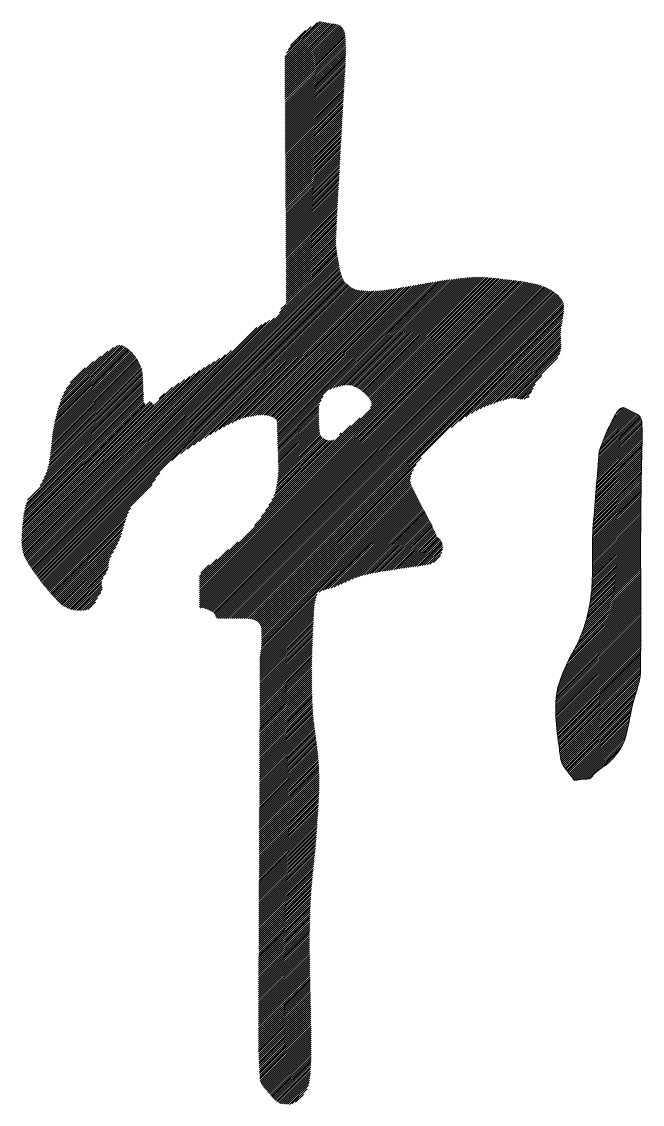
# Model space of a CAD drawing. Header units: inches. Extents: x 35 to 2894, y 23 to 617.
# Drawn here: x 846.173 to 848.923, y 128.19 to 132.986 of the extents above; entities that cross this region are included whole.
import ezdxf

# ---------------------------------------------------------------- set-up
doc = ezdxf.new("R2010")
doc.units = ezdxf.units.IN
doc.header["$MEASUREMENT"] = 0
doc.layers.add('ONDOCS', color=7, linetype='Continuous', lineweight=0)

msp = doc.modelspace()

# ---------------------------------------------------------------- linework, layer by layer
at = {"layer": 'ONDOCS', "color": 7, "linetype": 'Continuous', "lineweight": 0, "ltscale": 100}
for p, q in [((847.3384, 132.8283), (847.4958, 132.9857)), ((847.3385, 132.8194), (847.5035, 132.9844)), ((847.3385, 132.8105), (847.5111, 132.9831)), ((847.3386, 132.8016), (847.5188, 132.9818)), ((847.3386, 132.7927), (847.5265, 132.9805)), ((847.3387, 132.7839), (847.5341, 132.9793)), ((847.3388, 132.775), (847.5418, 132.978)), ((847.3388, 132.7661), (847.5494, 132.9767)), ((847.3389, 132.7572), (847.5571, 132.9754)), ((847.3389, 132.7483), (847.5648, 132.9742)), ((847.339, 132.7394), (847.5724, 132.9729)), ((847.339, 132.7305), (847.5792, 132.9707)), ((847.347, 132.8458), (847.4833, 132.9821)), ((847.3391, 132.7217), (847.5848, 132.9673)), ((847.3392, 132.7128), (847.5895, 132.9631)), ((847.3392, 132.7039), (847.5937, 132.9583)), ((847.3393, 132.695), (847.5972, 132.953)), ((847.3393, 132.6861), (847.6003, 132.9471)), ((847.3394, 132.6772), (847.6029, 132.9408)), ((847.3394, 132.6683), (847.605, 132.9339)), ((847.3395, 132.6595), (847.6062, 132.9262)), ((847.3547, 132.8624), (847.4558, 132.9636)), ((847.3635, 132.8802), (847.4298, 132.9465)), ((847.3395, 132.6506), (847.6068, 132.9179)), ((847.3396, 132.6417), (847.6073, 132.9094)), ((847.3397, 132.6328), (847.6077, 132.9009)), ((847.3397, 132.6239), (847.6081, 132.8923)), ((847.3398, 132.615), (847.6083, 132.8836)), ((847.3398, 132.6061), (847.6085, 132.8748)), ((847.3399, 132.5973), (847.6086, 132.866)), ((847.3399, 132.5884), (847.6087, 132.8571)), ((847.34, 132.5795), (847.6086, 132.8481)), ((847.34, 132.5706), (847.6085, 132.8391)), ((847.3401, 132.5617), (847.6083, 132.83)), ((847.3402, 132.5528), (847.6081, 132.8208)), ((847.3402, 132.544), (847.6078, 132.8115)), ((847.3403, 132.5351), (847.6074, 132.8022)), ((847.3403, 132.5262), (847.607, 132.7929)), ((847.3404, 132.5173), (847.6065, 132.7834)), ((847.3404, 132.5084), (847.606, 132.774)), ((847.3405, 132.4995), (847.6055, 132.7645)), ((847.3405, 132.4906), (847.6049, 132.755)), ((847.3406, 132.4818), (847.6044, 132.7455)), ((847.3407, 132.4729), (847.6038, 132.7361)), ((847.3407, 132.464), (847.6033, 132.7266)), ((847.3408, 132.4551), (847.6028, 132.7171)), ((847.3408, 132.4462), (847.6022, 132.7076)), ((847.3409, 132.4373), (847.6017, 132.6981)), ((847.3409, 132.4284), (847.6012, 132.6887)), ((847.341, 132.4196), (847.6006, 132.6792)), ((847.3411, 132.4107), (847.6001, 132.6697)), ((847.3411, 132.4018), (847.5995, 132.6602)), ((847.3412, 132.3929), (847.599, 132.6507)), ((847.3412, 132.384), (847.5985, 132.6413)), ((847.3413, 132.3751), (847.5979, 132.6318)), ((847.3413, 132.3662), (847.5974, 132.6223)), ((847.3414, 132.3574), (847.5968, 132.6128)), ((847.3414, 132.3485), (847.5963, 132.6033)), ((847.3415, 132.3396), (847.5958, 132.5938)), ((847.3416, 132.3307), (847.5952, 132.5844)), ((847.3416, 132.3218), (847.5947, 132.5749)), ((847.3417, 132.3129), (847.5941, 132.5654)), ((847.3417, 132.304), (847.5936, 132.5559)), ((847.3418, 132.2952), (847.5931, 132.5464)), ((847.3418, 132.2863), (847.5925, 132.537)), ((847.3419, 132.2774), (847.592, 132.5275)), ((847.3419, 132.2685), (847.5915, 132.518)), ((847.342, 132.2596), (847.5909, 132.5085)), ((847.3421, 132.2507), (847.5904, 132.4991)), ((847.3421, 132.2419), (847.5898, 132.4896)), ((847.3422, 132.233), (847.5893, 132.4801)), ((847.3422, 132.2241), (847.5888, 132.4706)), ((847.3423, 132.2152), (847.5882, 132.4612)), ((847.3423, 132.2063), (847.5877, 132.4517)), ((847.3424, 132.1974), (847.5872, 132.4422)), ((847.3424, 132.1885), (847.5867, 132.4327)), ((847.3425, 132.1797), (847.5861, 132.4233)), ((847.3426, 132.1708), (847.5856, 132.4138)), ((847.3426, 132.1619), (847.5851, 132.4043)), ((847.3427, 132.153), (847.5845, 132.3949)), ((847.3427, 132.1441), (847.584, 132.3854)), ((847.3428, 132.1352), (847.5835, 132.3759)), ((847.3428, 132.1263), (847.583, 132.3665)), ((847.3429, 132.1175), (847.5825, 132.357)), ((847.343, 132.1086), (847.5819, 132.3476)), ((847.343, 132.0997), (847.5814, 132.3381)), ((847.3431, 132.0908), (847.5809, 132.3286)), ((847.3431, 132.0819), (847.5804, 132.3192)), ((847.3432, 132.073), (847.5799, 132.3097)), ((847.3432, 132.0641), (847.5794, 132.3003)), ((847.3433, 132.0553), (847.5789, 132.2908)), ((847.3433, 132.0464), (847.5783, 132.2814)), ((847.3434, 132.0375), (847.5778, 132.2719)), ((847.3435, 132.0286), (847.5773, 132.2625)), ((847.3435, 132.0197), (847.5768, 132.253)), ((847.3436, 132.0108), (847.5763, 132.2436)), ((847.3436, 132.0019), (847.5758, 132.2341)), ((847.3437, 131.9931), (847.5753, 132.2247)), ((847.3437, 131.9842), (847.5748, 132.2153)), ((847.3438, 131.9753), (847.5743, 132.2058)), ((847.3438, 131.9664), (847.5738, 132.1964)), ((847.3439, 131.9575), (847.5733, 132.187)), ((847.344, 131.9486), (847.5728, 132.1775)), ((847.344, 131.9397), (847.5724, 132.1681)), ((847.3441, 131.9309), (847.5719, 132.1587)), ((847.3441, 131.922), (847.5714, 132.1492)), ((847.3442, 131.9131), (847.5709, 132.1398)), ((847.3442, 131.9042), (847.5704, 132.1304)), ((847.3443, 131.8953), (847.5699, 132.121)), ((847.3443, 131.8864), (847.5695, 132.1115)), ((847.3444, 131.8776), (847.569, 132.1021)), ((847.3445, 131.8687), (847.5685, 132.0927)), ((847.3445, 131.8598), (847.568, 132.0833)), ((847.3446, 131.8509), (847.5676, 132.0739)), ((847.3446, 131.842), (847.5671, 132.0645)), ((847.3447, 131.8331), (847.5666, 132.0551)), ((847.3447, 131.8242), (847.5662, 132.0457)), ((847.3448, 131.8154), (847.5657, 132.0363)), ((847.3449, 131.8065), (847.5652, 132.0269)), ((847.3449, 131.7976), (847.5649, 132.0176)), ((847.345, 131.7887), (847.5649, 132.0087)), ((847.345, 131.7798), (847.5653, 132.0001)), ((847.3451, 131.7709), (847.5659, 131.9917)), ((847.3451, 131.762), (847.5666, 131.9836)), ((847.3452, 131.7532), (847.5676, 131.9756)), ((847.3452, 131.7443), (847.5687, 131.9677)), ((846.2068, 130.579), (847.5724, 131.9446)), ((846.2103, 130.5736), (847.5738, 131.937)), ((846.2139, 130.5682), (847.5751, 131.9294)), ((846.2175, 130.5629), (847.5765, 131.9219)), ((847.3152, 131.6964), (847.5711, 131.9522)), ((847.3451, 131.7352), (847.5698, 131.9599)), ((846.2211, 130.5576), (847.5778, 131.9143)), ((846.2248, 130.5523), (847.5791, 131.9066)), ((846.2285, 130.547), (847.5804, 131.899)), ((846.2322, 130.5418), (847.5818, 131.8915)), ((846.2359, 130.5366), (847.5834, 131.8841)), ((846.2397, 130.5314), (847.5851, 131.8768)), ((846.2435, 130.5263), (847.587, 131.8698)), ((846.2473, 130.5211), (847.5892, 131.863)), ((846.2511, 130.516), (847.5915, 131.8564)), ((846.2549, 130.5108), (847.5941, 131.8501)), ((846.2587, 130.5057), (847.597, 131.844)), ((846.2626, 130.5007), (847.6001, 131.8382)), ((846.2665, 130.4956), (847.6039, 131.833)), ((846.2704, 130.4906), (847.6083, 131.8285)), ((846.2744, 130.4857), (847.6131, 131.8243)), ((846.839, 131.0413), (847.6181, 131.8204)), ((846.9606, 130.5012), (848.3048, 131.8454)), ((846.9606, 130.4923), (848.3127, 131.8444)), ((846.9606, 130.4833), (848.3207, 131.8435)), ((846.9606, 130.4744), (848.3286, 131.8425)), ((846.9606, 130.4655), (848.3366, 131.8415)), ((846.9606, 130.4565), (848.3446, 131.8406)), ((846.9606, 130.4476), (848.3526, 131.8397)), ((846.9606, 130.4386), (848.3607, 131.8388)), ((846.9606, 130.4297), (848.3687, 131.8378)), ((846.9606, 130.4208), (848.3767, 131.8369)), ((846.9606, 130.4118), (848.3846, 131.8358)), ((846.9606, 130.4029), (848.3924, 131.8347)), ((846.9606, 130.3939), (848.4002, 131.8336)), ((846.9636, 130.3881), (848.4079, 131.8323)), ((846.9743, 130.3898), (848.4155, 131.831)), ((846.9811, 130.3877), (848.423, 131.8295)), ((846.9878, 130.3854), (848.4304, 131.828)), ((846.9943, 130.3829), (848.4377, 131.8264)), ((847.0006, 130.3803), (848.4449, 131.8246)), ((847.0068, 130.3776), (848.452, 131.8228)), ((847.0127, 130.3746), (848.459, 131.8208)), ((847.204, 130.7536), (848.2968, 131.8464)), ((847.3048, 131.1941), (847.9319, 131.8213)), ((847.305, 131.1854), (847.9428, 131.8233)), ((847.3052, 131.1767), (847.9537, 131.8252)), ((847.3054, 131.168), (847.9645, 131.8271)), ((847.3057, 131.1593), (847.9753, 131.8289)), ((847.3059, 131.1506), (847.9859, 131.8306)), ((847.3062, 131.142), (847.9966, 131.8323)), ((847.3065, 131.1333), (848.0071, 131.8339)), ((847.5385, 131.3563), (848.0177, 131.8355)), ((847.5542, 131.3631), (848.0282, 131.8371)), ((847.5673, 131.3673), (848.0387, 131.8386)), ((847.5794, 131.3704), (848.0491, 131.8402)), ((847.5911, 131.3731), (848.0596, 131.8416)), ((847.602, 131.3752), (848.0699, 131.8431)), ((847.6119, 131.3761), (848.0802, 131.8444)), ((847.6208, 131.376), (848.0905, 131.8457)), ((847.6289, 131.3752), (848.1007, 131.847)), ((847.6363, 131.3737), (848.1108, 131.8482)), ((847.6431, 131.3715), (848.1209, 131.8493)), ((847.6495, 131.369), (848.1308, 131.8503)), ((847.6556, 131.3661), (848.1407, 131.8513)), ((847.6614, 131.363), (848.1505, 131.8521)), ((847.6669, 131.3596), (848.1603, 131.8529)), ((847.6722, 131.3559), (848.1698, 131.8536)), ((847.6774, 131.3522), (848.1792, 131.854)), ((847.6824, 131.3483), (848.1883, 131.8542)), ((847.6873, 131.3442), (848.1973, 131.8542)), ((847.6921, 131.3401), (848.2061, 131.8541)), ((847.6968, 131.3358), (848.2148, 131.8538)), ((847.7014, 131.3315), (848.2233, 131.8534)), ((847.7057, 131.3269), (848.2318, 131.8529)), ((847.7098, 131.322), (848.2401, 131.8523)), ((847.7135, 131.3167), (848.2484, 131.8516)), ((847.7169, 131.3113), (848.2566, 131.8509)), ((847.7185, 131.277), (848.2888, 131.8474)), ((847.72, 131.3054), (848.2647, 131.8501)), ((847.7222, 131.2986), (848.2728, 131.8492)), ((847.7227, 131.2902), (848.2808, 131.8483)), ((846.8784, 131.0718), (847.623, 131.8164)), ((846.908, 131.0924), (847.628, 131.8124)), ((846.9345, 131.11), (847.6331, 131.8086)), ((846.9598, 131.1264), (847.6384, 131.8049)), ((846.9839, 131.1415), (847.6441, 131.8017)), ((847.0067, 131.1554), (847.6505, 131.7991)), ((847.0185, 130.3714), (848.4658, 131.8187)), ((847.024, 130.368), (848.4726, 131.8166)), ((847.0279, 130.3629), (848.4792, 131.8143)), ((847.0282, 131.168), (847.6578, 131.7975)), ((847.0307, 130.3568), (848.4858, 131.8119)), ((847.0333, 130.3504), (848.4922, 131.8093)), ((847.0366, 130.3448), (848.4984, 131.8066)), ((847.0424, 130.3417), (848.5045, 131.8038)), ((847.0486, 131.1794), (847.6655, 131.7963)), ((847.0514, 130.3417), (848.5105, 131.8008)), ((847.0603, 130.3417), (848.5162, 131.7976)), ((847.0679, 131.1898), (847.6733, 131.7952)), ((847.0693, 130.3417), (848.5219, 131.7943)), ((847.0782, 130.3417), (848.5273, 131.7908)), ((847.0864, 131.1993), (847.6814, 131.7943)), ((847.0871, 130.3417), (848.5326, 131.7872)), ((847.0961, 130.3417), (848.5378, 131.7834)), ((847.1039, 131.2079), (847.6896, 131.7935)), ((847.105, 130.3417), (848.5427, 131.7794)), ((847.114, 130.3417), (848.5475, 131.7752)), ((847.1208, 131.2159), (847.698, 131.793)), ((847.137, 131.2231), (847.7066, 131.7927)), ((847.1511, 131.2283), (847.7154, 131.7925)), ((847.1638, 131.232), (847.7244, 131.7926)), ((847.1756, 131.2348), (847.7335, 131.7928)), ((847.1868, 131.2371), (847.7429, 131.7932)), ((847.1976, 131.239), (847.7524, 131.7938)), ((847.2083, 131.2407), (847.7622, 131.7946)), ((847.2187, 131.2422), (847.772, 131.7955)), ((847.2286, 131.2432), (847.7821, 131.7967)), ((847.2379, 131.2436), (847.7923, 131.7979)), ((847.2467, 131.2433), (847.8026, 131.7993)), ((847.2548, 131.2426), (847.8131, 131.8008)), ((847.2625, 131.2413), (847.8236, 131.8024)), ((847.2698, 131.2396), (847.8343, 131.8041)), ((847.2766, 131.2375), (847.8449, 131.8058)), ((847.283, 131.235), (847.8557, 131.8077)), ((847.2891, 131.2321), (847.8665, 131.8095)), ((847.2946, 131.2287), (847.8773, 131.8114)), ((847.2994, 131.2245), (847.8882, 131.8134)), ((847.3029, 131.2191), (847.8992, 131.8154)), ((847.3042, 131.2114), (847.9101, 131.8173)), ((847.3045, 131.2028), (847.921, 131.8193)), ((847.1229, 130.3417), (848.552, 131.7708)), ((847.1318, 130.3417), (848.5563, 131.7661)), ((847.1408, 130.3417), (848.5603, 131.7612)), ((847.1497, 130.3417), (848.564, 131.756)), ((847.1587, 130.3417), (848.5673, 131.7504)), ((847.1676, 130.3417), (848.5703, 131.7443)), ((847.1764, 130.3415), (848.5726, 131.7378)), ((847.1847, 130.3409), (848.5743, 131.7305)), ((847.3218, 131.7119), (847.3434, 131.7335)), ((847.1925, 130.3398), (848.5751, 131.7223)), ((847.1997, 130.338), (848.575, 131.7133)), ((847.2062, 130.3356), (848.5745, 131.7039)), ((847.2121, 130.3326), (848.5736, 131.694)), ((848.0774, 131.1888), (848.5723, 131.6838)), ((846.1905, 130.6074), (847.2146, 131.6316)), ((846.1935, 130.6015), (847.2369, 131.6448)), ((846.1967, 130.5957), (847.2544, 131.6534)), ((846.2, 130.5901), (847.2716, 131.6617)), ((846.2034, 130.5845), (847.2914, 131.6725)), ((848.1131, 131.2156), (848.5706, 131.6732)), ((848.1412, 131.2348), (848.5688, 131.6624)), ((848.1655, 131.2502), (848.5669, 131.6516)), ((848.1861, 131.2618), (848.5651, 131.6408)), ((848.2041, 131.2709), (848.5634, 131.6302)), ((848.2204, 131.2783), (848.5621, 131.6199)), ((848.2357, 131.2846), (848.5611, 131.61)), ((848.2503, 131.2902), (848.5607, 131.6007)), ((848.2642, 131.2952), (848.5609, 131.5919)), ((848.2778, 131.2998), (848.5612, 131.5833)), ((846.3171, 131.1989), (846.6498, 131.5316)), ((846.3193, 131.2101), (846.6449, 131.5357)), ((846.3217, 131.2214), (846.6398, 131.5395)), ((846.3243, 131.233), (846.6345, 131.5432)), ((846.3271, 131.2448), (846.6289, 131.5465)), ((846.3302, 131.2568), (846.6228, 131.5494)), ((846.3337, 131.2692), (846.6162, 131.5517)), ((846.3375, 131.2819), (846.6085, 131.553)), ((846.3417, 131.2951), (846.5981, 131.5515)), ((846.3467, 131.309), (846.5798, 131.5421)), ((848.291, 131.3041), (848.5617, 131.5748)), ((848.3039, 131.3081), (848.5621, 131.5663)), ((848.3167, 131.312), (848.5625, 131.5577)), ((848.3294, 131.3157), (848.5625, 131.5488)), ((848.3412, 131.3185), (848.562, 131.5393)), ((846.1825, 130.6262), (847.0511, 131.4949)), ((846.1849, 130.6197), (847.0759, 131.5107)), ((846.1876, 130.6135), (847.1033, 131.5291)), ((846.3046, 131.106), (846.686, 131.4874)), ((846.3056, 131.1159), (846.6826, 131.4929)), ((846.3066, 131.1259), (846.6791, 131.4984)), ((846.3077, 131.1359), (846.6755, 131.5037)), ((846.3088, 131.146), (846.6717, 131.5088)), ((846.3101, 131.1562), (846.6676, 131.5137)), ((846.3115, 131.1665), (846.6634, 131.5185)), ((846.3131, 131.1771), (846.6591, 131.523)), ((846.315, 131.1879), (846.6545, 131.5274)), ((846.3527, 131.3239), (846.5543, 131.5256)), ((846.3603, 131.3405), (846.5234, 131.5036)), ((848.3503, 131.3187), (848.5605, 131.529)), ((848.3584, 131.3179), (848.5573, 131.5168)), ((848.3661, 131.3166), (848.5483, 131.4989)), ((846.1754, 130.6549), (846.9617, 131.4412)), ((846.1767, 130.6473), (846.9835, 131.4541)), ((846.1783, 130.6399), (847.0055, 131.4671)), ((846.1802, 130.6329), (847.0279, 131.4805)), ((846.2929, 131.0227), (846.707, 131.4368)), ((846.2952, 131.034), (846.7057, 131.4445)), ((846.2971, 131.0448), (846.7037, 131.4514)), ((846.2987, 131.0554), (846.7012, 131.4579)), ((846.3001, 131.0657), (846.6984, 131.464)), ((846.3014, 131.076), (846.6954, 131.47)), ((846.3025, 131.086), (846.6923, 131.4758)), ((846.3036, 131.096), (846.6892, 131.4816)), ((846.3706, 131.3597), (846.492, 131.4811)), ((846.3875, 131.3856), (846.4541, 131.4522)), ((846.1732, 130.6795), (846.8941, 131.4005)), ((846.1736, 130.671), (846.9174, 131.4148)), ((846.1744, 130.6628), (846.9398, 131.4282)), ((846.2653, 130.9505), (846.7103, 131.3955)), ((846.2733, 130.9674), (846.71, 131.4041)), ((846.2801, 130.9831), (846.7095, 131.4125)), ((846.2855, 130.9975), (846.7088, 131.4208)), ((846.2897, 131.0106), (846.708, 131.4289)), ((848.3736, 131.3152), (848.4769, 131.4185)), ((846.1731, 130.6883), (846.8695, 131.3847)), ((846.1732, 130.6974), (846.842, 131.3662)), ((846.1851, 130.8166), (846.7122, 131.3437)), ((846.1874, 130.8278), (846.7118, 131.3522)), ((846.1902, 130.8396), (846.7114, 131.3608)), ((846.1939, 130.8523), (846.7111, 131.3695)), ((846.1989, 130.8662), (846.7109, 131.3782)), ((846.2549, 130.9311), (846.7106, 131.3869)), ((848.3813, 131.314), (848.4473, 131.38)), ((848.3895, 131.3133), (848.4386, 131.3623)), ((848.399, 131.3137), (848.4321, 131.3469)), ((846.1741, 130.7162), (846.7517, 131.2938)), ((846.1749, 130.7259), (846.7476, 131.2987)), ((846.1757, 130.7357), (846.7429, 131.3028)), ((846.1775, 130.7553), (846.7167, 131.2946)), ((846.1784, 130.7652), (846.7141, 131.3009)), ((846.1794, 130.7751), (846.7129, 131.3086)), ((846.1804, 130.7851), (846.7131, 131.3177)), ((846.1817, 130.7953), (846.7134, 131.3271)), ((846.1832, 130.8058), (846.7128, 131.3354)), ((846.7825, 131.3156), (846.8059, 131.3391)), ((847.3068, 131.1247), (847.5085, 131.3263)), ((847.3071, 131.116), (847.5001, 131.309)), ((848.4132, 131.319), (848.4213, 131.3272)), ((846.1736, 130.7067), (846.7565, 131.2896)), ((846.1766, 130.7455), (846.7205, 131.2894)), ((847.3074, 131.1074), (847.4918, 131.2917)), ((847.3077, 131.0988), (847.4902, 131.2812)), ((847.308, 131.0901), (847.4901, 131.2721)), ((847.3084, 131.0815), (847.4899, 131.263)), ((847.3087, 131.0729), (847.4897, 131.2539)), ((847.309, 131.0642), (847.4896, 131.2448)), ((848.7309, 131.0733), (848.9022, 131.2445)), ((848.7317, 131.083), (848.897, 131.2483)), ((848.737, 131.0973), (848.8913, 131.2516)), ((848.7427, 131.1118), (848.8854, 131.2546)), ((848.7483, 131.1264), (848.8794, 131.2575)), ((848.754, 131.141), (848.8735, 131.2605)), ((848.7596, 131.1556), (848.8675, 131.2635)), ((848.7652, 131.1702), (848.8615, 131.2665)), ((848.7736, 131.1875), (848.8556, 131.2695)), ((848.7834, 131.2062), (848.8496, 131.2725)), ((848.7931, 131.2249), (848.8437, 131.2754)), ((848.8029, 131.2436), (848.8361, 131.2768)), ((847.2336, 130.7922), (847.6729, 131.2314)), ((847.2527, 130.8202), (847.6297, 131.1972)), ((847.3093, 131.0556), (847.4894, 131.2357)), ((847.3096, 131.0469), (847.4892, 131.2266)), ((847.3099, 131.0383), (847.4891, 131.2175)), ((847.3101, 131.0296), (847.4889, 131.2084)), ((847.3104, 131.021), (847.4896, 131.2002)), ((848.7254, 131.0052), (848.921, 131.2008)), ((848.7262, 131.0149), (848.9207, 131.2094)), ((848.727, 131.0246), (848.92, 131.2176)), ((848.7278, 131.0343), (848.9179, 131.2245)), ((848.7285, 131.0441), (848.9149, 131.2304)), ((848.7293, 131.0538), (848.9111, 131.2356)), ((848.7301, 131.0635), (848.9069, 131.2403)), ((847.307, 130.9549), (847.5001, 131.1481)), ((847.3083, 130.9652), (847.4963, 131.1532)), ((847.3094, 130.9752), (847.4939, 131.1597)), ((847.3101, 130.9849), (847.493, 131.1678)), ((847.3106, 130.9943), (847.4922, 131.1759)), ((847.3107, 131.0123), (847.4905, 131.1921)), ((847.3108, 131.0034), (847.4913, 131.184)), ((847.5812, 131.1576), (847.5884, 131.1648)), ((848.7214, 130.9565), (848.9217, 131.1568)), ((848.7222, 130.9662), (848.9217, 131.1657)), ((848.723, 130.976), (848.9216, 131.1745)), ((848.7238, 130.9857), (848.9215, 131.1833)), ((848.7246, 130.9954), (848.9213, 131.1921)), ((847.2679, 130.8443), (847.5567, 131.1332)), ((847.281, 130.8663), (847.545, 131.1304)), ((847.2908, 130.8851), (847.5362, 131.1305)), ((847.2958, 130.899), (847.5285, 131.1318)), ((847.2986, 130.9108), (847.5217, 131.1339)), ((847.3011, 130.9223), (847.5155, 131.1366)), ((847.3033, 130.9334), (847.5099, 131.1399)), ((847.3053, 130.9443), (847.5048, 131.1438)), ((848.7167, 130.8981), (848.921, 131.1024)), ((848.7175, 130.9079), (848.9212, 131.1115)), ((848.7183, 130.9176), (848.9213, 131.1206)), ((848.7191, 130.9273), (848.9215, 131.1297)), ((848.7199, 130.937), (848.9216, 131.1388)), ((848.7207, 130.9468), (848.9217, 131.1478)), ((847.2174, 130.3289), (847.943, 131.0545)), ((848.7128, 130.8495), (848.9199, 131.0566)), ((848.7136, 130.8592), (848.9201, 131.0658)), ((848.7143, 130.8689), (848.9204, 131.075)), ((848.7151, 130.8787), (848.9206, 131.0841)), ((848.7159, 130.8884), (848.9208, 131.0933)), ((847.2221, 130.3246), (847.9214, 131.0239)), ((848.7088, 130.8008), (848.9187, 131.0108)), ((848.7096, 130.8106), (848.919, 131.0199)), ((848.7104, 130.8203), (848.9192, 131.0291)), ((848.7112, 130.83), (848.9194, 131.0383)), ((848.712, 130.8397), (848.9197, 131.0475)), ((846.2784, 130.4808), (846.7845, 130.9868)), ((846.2825, 130.4759), (846.7663, 130.9597)), ((847.2262, 130.3198), (847.9088, 131.0025)), ((847.2297, 130.3143), (847.9016, 130.9863)), ((847.2325, 130.3083), (847.8974, 130.9731)), ((847.2346, 130.3014), (847.8952, 130.9619)), ((848.7049, 130.7522), (848.9177, 130.965)), ((848.7057, 130.7619), (848.9179, 130.9741)), ((848.7065, 130.7716), (848.9181, 130.9833)), ((848.7072, 130.7814), (848.9183, 130.9924)), ((848.708, 130.7911), (848.9185, 131.0016)), ((846.2866, 130.471), (846.7508, 130.9352)), ((847.2354, 130.2932), (847.8946, 130.9525)), ((847.2354, 130.2843), (847.8955, 130.9444)), ((847.2354, 130.2753), (847.8973, 130.9372)), ((847.2354, 130.2664), (847.8996, 130.9306)), ((847.2354, 130.2574), (847.9024, 130.9244)), ((847.2354, 130.2485), (847.9053, 130.9184)), ((847.2354, 130.2396), (847.9082, 130.9124)), ((848.7022, 130.6958), (848.9168, 130.9104)), ((848.7024, 130.705), (848.9169, 130.9195)), ((848.7027, 130.7143), (848.9171, 130.9286)), ((848.7031, 130.7236), (848.9172, 130.9377)), ((848.7036, 130.733), (848.9174, 130.9468)), ((848.7042, 130.7426), (848.9175, 130.9559)), ((847.2344, 130.2118), (847.9171, 130.8944)), ((847.2353, 130.2216), (847.9141, 130.9004)), ((847.2354, 130.2306), (847.9111, 130.9064)), ((847.4907, 130.4591), (847.9201, 130.8885)), ((847.5067, 130.4662), (847.9231, 130.8826)), ((847.5194, 130.47), (847.9261, 130.8767)), ((847.5314, 130.473), (847.9292, 130.8708)), ((847.5438, 130.4765), (847.9323, 130.8649)), ((848.7016, 130.6506), (848.9162, 130.8651)), ((848.7017, 130.6686), (848.9164, 130.8832)), ((848.7017, 130.6596), (848.9163, 130.8742)), ((848.7018, 130.6776), (848.9165, 130.8923)), ((848.702, 130.6867), (848.9166, 130.9014)), ((846.2907, 130.4662), (846.655, 130.8305)), ((846.2948, 130.4614), (846.6466, 130.8132)), ((847.5579, 130.4816), (847.9354, 130.8591)), ((847.5732, 130.488), (847.9385, 130.8533)), ((847.5891, 130.4949), (847.9416, 130.8474)), ((847.6052, 130.5021), (847.9447, 130.8416)), ((847.6213, 130.5093), (847.9478, 130.8358)), ((847.6369, 130.5159), (847.9509, 130.83)), ((847.6518, 130.5219), (847.9541, 130.8241)), ((847.6659, 130.527), (847.9572, 130.8183)), ((847.6791, 130.5313), (847.9603, 130.8125)), ((848.7016, 130.6416), (848.9161, 130.8561)), ((848.7016, 130.6327), (848.916, 130.8471)), ((848.7017, 130.6238), (848.9159, 130.838)), ((848.7017, 130.6149), (848.9158, 130.829)), ((848.7017, 130.606), (848.9157, 130.82)), ((846.299, 130.4566), (846.6406, 130.7982)), ((846.3032, 130.4519), (846.6358, 130.7844)), ((846.3075, 130.4472), (846.6316, 130.7713)), ((847.6915, 130.5348), (847.9634, 130.8067)), ((847.7034, 130.5377), (847.9665, 130.8009)), ((847.7149, 130.5403), (847.9697, 130.795)), ((847.7261, 130.5426), (847.9728, 130.7892)), ((847.7372, 130.5447), (847.9759, 130.7834)), ((847.748, 130.5466), (847.979, 130.7775)), ((847.7588, 130.5484), (847.9821, 130.7717)), ((847.7694, 130.5501), (847.9852, 130.7658)), ((848.7017, 130.5523), (848.9154, 130.766)), ((848.7018, 130.5971), (848.9157, 130.811)), ((848.7018, 130.5882), (848.9156, 130.802)), ((848.7018, 130.5792), (848.9155, 130.793)), ((848.7018, 130.5703), (848.9155, 130.784)), ((848.7018, 130.5613), (848.9154, 130.775)), ((846.3117, 130.4425), (846.6278, 130.7586)), ((846.316, 130.4379), (846.6241, 130.7459)), ((846.3203, 130.4332), (846.6204, 130.7333)), ((846.3246, 130.4286), (846.6164, 130.7203)), ((847.78, 130.5517), (847.9881, 130.7599)), ((847.7906, 130.5534), (847.991, 130.7538)), ((847.8012, 130.5551), (847.9937, 130.7476)), ((847.8119, 130.5568), (847.9964, 130.7413)), ((847.8225, 130.5585), (847.9991, 130.735)), ((847.8331, 130.5601), (848.0017, 130.7287)), ((847.8436, 130.5617), (848.0044, 130.7225)), ((848.7006, 130.5065), (848.9152, 130.7211)), ((848.7009, 130.5158), (848.9152, 130.73)), ((848.7012, 130.525), (848.9153, 130.739)), ((848.7014, 130.5341), (848.9153, 130.748)), ((848.7016, 130.5432), (848.9153, 130.757)), ((846.329, 130.424), (846.6119, 130.7069)), ((846.3334, 130.4195), (846.6064, 130.6925)), ((846.3378, 130.4149), (846.5992, 130.6764)), ((846.9606, 130.5102), (847.1317, 130.6813)), ((847.8541, 130.5632), (848.0071, 130.7163)), ((847.8645, 130.5647), (848.01, 130.7102)), ((847.8749, 130.5661), (848.0133, 130.7045)), ((847.8853, 130.5676), (848.0179, 130.7002)), ((847.8956, 130.569), (848.0229, 130.6963)), ((847.906, 130.5704), (848.0276, 130.692)), ((847.9164, 130.5719), (848.0312, 130.6867)), ((847.9268, 130.5733), (848.0341, 130.6806)), ((847.9372, 130.5748), (848.0363, 130.6739)), ((848.6974, 130.4586), (848.9151, 130.6763)), ((848.6983, 130.4684), (848.9151, 130.6852)), ((848.699, 130.4781), (848.9151, 130.6942)), ((848.6997, 130.4877), (848.9151, 130.7031)), ((848.7002, 130.4971), (848.9152, 130.7121)), ((846.3422, 130.4104), (846.5898, 130.658)), ((846.3468, 130.4061), (846.5794, 130.6386)), ((846.9606, 130.5191), (847.089, 130.6476)), ((847.9478, 130.5764), (848.0379, 130.6665)), ((847.9583, 130.5781), (848.0385, 130.6583)), ((847.9693, 130.5801), (848.0379, 130.6487)), ((847.9816, 130.5834), (848.0346, 130.6364)), ((847.9972, 130.59), (848.0278, 130.6207)), ((848.6882, 130.3957), (848.9151, 130.6226)), ((848.6902, 130.4067), (848.9151, 130.6315)), ((848.692, 130.4175), (848.9151, 130.6405)), ((848.6937, 130.428), (848.9151, 130.6494)), ((848.6951, 130.4384), (848.9151, 130.6584)), ((848.6963, 130.4486), (848.9151, 130.6673)), ((846.3518, 130.4021), (846.5699, 130.6202)), ((846.3571, 130.3985), (846.5626, 130.604)), ((846.3627, 130.3951), (846.5592, 130.5916)), ((846.3685, 130.392), (846.5581, 130.5816)), ((846.9614, 130.5289), (847.037, 130.6045)), ((846.9664, 130.5428), (847.0036, 130.58)), ((848.6744, 130.3372), (848.9151, 130.5779)), ((848.6777, 130.3495), (848.9151, 130.5869)), ((848.6807, 130.3615), (848.9151, 130.5958)), ((848.6835, 130.3731), (848.9151, 130.6047)), ((848.686, 130.3846), (848.9151, 130.6137)), ((846.3746, 130.3892), (846.5572, 130.5717)), ((846.381, 130.3866), (846.5549, 130.5605)), ((846.3876, 130.3843), (846.5477, 130.5444)), ((848.6525, 130.2707), (848.9152, 130.5333)), ((848.6577, 130.2848), (848.9152, 130.5422)), ((848.6625, 130.2985), (848.9151, 130.5511)), ((848.6668, 130.3118), (848.9151, 130.5601)), ((848.6708, 130.3247), (848.9151, 130.569)), ((846.3945, 130.3822), (846.5349, 130.5226)), ((846.4016, 130.3804), (846.5277, 130.5065)), ((846.4091, 130.379), (846.5269, 130.4968)), ((846.417, 130.3779), (846.528, 130.4889)), ((846.4252, 130.3772), (846.5293, 130.4813)), ((848.5993, 130.1638), (848.9153, 130.4798)), ((848.6082, 130.1817), (848.9153, 130.4887)), ((848.6205, 130.2028), (848.9152, 130.4976)), ((848.6324, 130.2237), (848.9152, 130.5065)), ((848.6406, 130.2408), (848.9152, 130.5154)), ((848.6468, 130.256), (848.9152, 130.5244)), ((846.434, 130.377), (846.5297, 130.4727)), ((846.4434, 130.3775), (846.5235, 130.4576)), ((846.4539, 130.379), (846.5089, 130.434)), ((847.2306, 130.1901), (847.4771, 130.4366)), ((847.2326, 130.2011), (847.4818, 130.4503)), ((848.564, 130.0838), (848.9154, 130.4351)), ((848.5698, 130.0985), (848.9154, 130.4441)), ((848.5764, 130.114), (848.9153, 130.453)), ((848.5836, 130.1302), (848.9153, 130.4619)), ((848.5913, 130.1468), (848.9153, 130.4708)), ((846.4664, 130.3826), (846.5, 130.4162)), ((847.2285, 130.1701), (847.4721, 130.4137)), ((847.2285, 130.1612), (847.4703, 130.403)), ((847.2285, 130.1522), (847.4692, 130.3929)), ((847.2285, 130.1433), (847.4686, 130.3834)), ((847.2291, 130.1796), (847.4745, 130.425)), ((848.5433, 130.0094), (848.9155, 130.3816)), ((848.5452, 130.0202), (848.9154, 130.3905)), ((848.5476, 130.0316), (848.9154, 130.3994)), ((848.5508, 130.0437), (848.9154, 130.4084)), ((848.5545, 130.0564), (848.9154, 130.4173)), ((848.5589, 130.0697), (848.9154, 130.4262)), ((847.2284, 130.1253), (847.4675, 130.3644)), ((847.2284, 130.1164), (847.4669, 130.3549)), ((847.2284, 130.1074), (847.4664, 130.3454)), ((847.2284, 130.0984), (847.4659, 130.336)), ((847.2285, 130.1343), (847.468, 130.3739)), ((848.539, 129.9604), (848.9155, 130.3369)), ((848.5394, 129.9697), (848.9155, 130.3458)), ((848.5399, 129.9792), (848.9155, 130.3548)), ((848.5407, 129.9889), (848.9155, 130.3637)), ((848.5418, 129.999), (848.9155, 130.3726)), ((847.2282, 130.0625), (847.4639, 130.2982)), ((847.2282, 130.0536), (847.4635, 130.2888)), ((847.2283, 130.0895), (847.4654, 130.3265)), ((847.2283, 130.0805), (847.4649, 130.3171)), ((847.2283, 130.0715), (847.4644, 130.3076)), ((848.5389, 129.9514), (848.9155, 130.328)), ((848.5389, 129.9424), (848.9155, 130.319)), ((848.539, 129.9336), (848.9155, 130.3101)), ((848.5393, 129.9249), (848.9155, 130.3011)), ((848.5396, 129.9163), (848.9155, 130.2922)), ((847.228, 130.0087), (847.4614, 130.2421)), ((847.2281, 130.0356), (847.4626, 130.2701)), ((847.2281, 130.0266), (847.4622, 130.2608)), ((847.2281, 130.0177), (847.4618, 130.2514)), ((847.2282, 130.0446), (847.463, 130.2795)), ((848.54, 129.9078), (848.9155, 130.2832)), ((848.5405, 129.8993), (848.9154, 130.2743)), ((848.541, 129.8909), (848.9154, 130.2653)), ((848.5416, 129.8825), (848.9154, 130.2563)), ((848.5422, 129.8742), (848.9154, 130.2474)), ((848.5429, 129.866), (848.9154, 130.2384)), ((847.2279, 129.9818), (847.4604, 130.2143)), ((847.2279, 129.9728), (847.4601, 130.205)), ((847.2279, 129.9638), (847.4599, 130.1958)), ((847.228, 129.9997), (847.4611, 130.2328)), ((847.228, 129.9908), (847.4608, 130.2235)), ((848.5436, 129.8577), (848.9153, 130.2294)), ((848.5444, 129.8496), (848.9153, 130.2205)), ((848.5452, 129.8415), (848.9152, 130.2115)), ((848.5461, 129.8334), (848.9152, 130.2025)), ((848.547, 129.8253), (848.9152, 130.1935)), ((847.2277, 129.9279), (847.459, 130.1591)), ((847.2277, 129.919), (847.4588, 130.15)), ((847.2278, 129.9549), (847.4596, 130.1866)), ((847.2278, 129.9459), (847.4594, 130.1774)), ((847.2278, 129.9369), (847.4591, 130.1683)), ((848.5479, 129.8173), (848.9151, 130.1845)), ((848.5489, 129.8093), (848.9151, 130.1755)), ((848.5499, 129.8014), (848.915, 130.1665)), ((848.5509, 129.7935), (848.9149, 130.1575)), ((848.552, 129.7856), (848.9149, 130.1485)), ((847.2275, 129.8741), (847.4583, 130.1048)), ((847.2275, 129.8651), (847.4582, 130.0958)), ((847.2276, 129.901), (847.4585, 130.1319)), ((847.2276, 129.892), (847.4584, 130.1228)), ((847.2276, 129.883), (847.4583, 130.1138)), ((847.2277, 129.91), (847.4586, 130.1409)), ((848.553, 129.7777), (848.9148, 130.1395)), ((848.5541, 129.7699), (848.9147, 130.1305)), ((848.5553, 129.7621), (848.9146, 130.1214)), ((848.5563, 129.7542), (848.9145, 130.1124)), ((848.5573, 129.7463), (848.9142, 130.1032)), ((848.5584, 129.7384), (848.9136, 130.0936)), ((847.2273, 129.8292), (847.4584, 130.0602)), ((847.2273, 129.8202), (847.4585, 130.0514)), ((847.2274, 129.8471), (847.4583, 130.078)), ((847.2274, 129.8382), (847.4583, 130.0691)), ((847.2275, 129.8561), (847.4582, 130.0869)), ((848.5596, 129.7307), (848.9125, 130.0836)), ((848.5611, 129.7232), (848.9107, 130.0728)), ((848.5628, 129.716), (848.9081, 130.0613)), ((848.5648, 129.7091), (848.9051, 130.0493)), ((847.2271, 129.7753), (847.4594, 130.0076)), ((847.2271, 129.7663), (847.4597, 129.9989)), ((847.2272, 129.8023), (847.4588, 130.0338)), ((847.2272, 129.7933), (847.4589, 130.025)), ((847.2272, 129.7843), (847.4592, 130.0163)), ((847.2273, 129.8112), (847.4586, 130.0426)), ((848.5672, 129.7025), (848.9016, 130.0368)), ((848.57, 129.6964), (848.8977, 130.024)), ((848.5731, 129.6906), (848.8936, 130.011)), ((848.5765, 129.685), (848.8896, 129.9981)), ((847.2269, 129.7304), (847.461, 129.9645)), ((847.2269, 129.7214), (847.4614, 129.956)), ((847.227, 129.7484), (847.4603, 129.9816)), ((847.227, 129.7394), (847.4606, 129.9731)), ((847.2271, 129.7574), (847.46, 129.9903)), ((848.5801, 129.6797), (848.8858, 129.9853)), ((848.5839, 129.6745), (848.8825, 129.9731)), ((848.5877, 129.6694), (848.8795, 129.9612)), ((848.5917, 129.6644), (848.8769, 129.9496)), ((847.2267, 129.6855), (847.4635, 129.9223)), ((847.2267, 129.6765), (847.4642, 129.914)), ((847.2267, 129.6676), (847.465, 129.9059)), ((847.2268, 129.7035), (847.4623, 129.939)), ((847.2268, 129.6945), (847.4629, 129.9306)), ((847.2269, 129.7125), (847.4619, 129.9475)), ((848.5957, 129.6595), (848.8745, 129.9383)), ((848.5998, 129.6546), (848.8722, 129.927)), ((848.6038, 129.6497), (848.87, 129.9159)), ((848.6077, 129.6447), (848.8679, 129.9049)), ((847.2264, 129.6137), (847.4704, 129.8577)), ((847.2265, 129.6316), (847.4685, 129.8736)), ((847.2265, 129.6227), (847.4694, 129.8656)), ((847.2266, 129.6586), (847.4658, 129.8977)), ((847.2266, 129.6496), (847.4666, 129.8896)), ((847.2266, 129.6406), (847.4675, 129.8816)), ((848.6113, 129.6393), (848.8658, 129.8938)), ((848.6147, 129.6337), (848.8637, 129.8827)), ((848.6188, 129.6289), (848.8614, 129.8716)), ((848.625, 129.6262), (848.8591, 129.8603)), ((847.2262, 129.5688), (847.4757, 129.8182)), ((847.2262, 129.5598), (847.4767, 129.8103)), ((847.2263, 129.5867), (847.4735, 129.834)), ((847.2263, 129.5778), (847.4746, 129.8261)), ((847.2264, 129.6047), (847.4715, 129.8498)), ((847.2264, 129.5957), (847.4725, 129.8419)), ((848.6343, 129.6265), (848.8566, 129.8488)), ((848.646, 129.6293), (848.8538, 129.8371)), ((848.6558, 129.6301), (848.8507, 129.8251)), ((848.6649, 129.6304), (848.847, 129.8124)), ((847.226, 129.5239), (847.4809, 129.7787)), ((847.226, 129.5149), (847.4819, 129.7708)), ((847.226, 129.5059), (847.4828, 129.7628)), ((847.2261, 129.5418), (847.4788, 129.7946)), ((847.2261, 129.5329), (847.4799, 129.7867)), ((847.2262, 129.5508), (847.4778, 129.8025)), ((848.6742, 129.6307), (848.8417, 129.7982)), ((848.6845, 129.632), (848.8341, 129.7816)), ((848.7402, 129.6788), (848.8217, 129.7603)), ((847.2257, 129.452), (847.4877, 129.714)), ((847.2258, 129.479), (847.4855, 129.7386)), ((847.2258, 129.47), (847.4863, 129.7305)), ((847.2258, 129.461), (847.487, 129.7223)), ((847.2259, 129.4969), (847.4838, 129.7548)), ((847.2259, 129.488), (847.4847, 129.7467)), ((847.2255, 129.4071), (847.4899, 129.6715)), ((847.2255, 129.3981), (847.4902, 129.6629)), ((847.2256, 129.4341), (847.4888, 129.6973)), ((847.2256, 129.4251), (847.4893, 129.6888)), ((847.2256, 129.4161), (847.4896, 129.6802)), ((847.2257, 129.443), (847.4883, 129.7057)), ((847.2253, 129.3712), (847.4908, 129.6367)), ((847.2253, 129.3622), (847.491, 129.6278)), ((847.2253, 129.3532), (847.491, 129.619)), ((847.2254, 129.3891), (847.4905, 129.6542)), ((847.2254, 129.3802), (847.4907, 129.6454)), ((847.2251, 129.3263), (847.4909, 129.592)), ((847.2251, 129.3173), (847.4907, 129.5829)), ((847.2251, 129.3083), (847.4905, 129.5737)), ((847.2252, 129.3442), (847.491, 129.6101)), ((847.2252, 129.3353), (847.491, 129.6011)), ((847.2249, 129.2814), (847.4892, 129.5457)), ((847.2249, 129.2724), (847.4887, 129.5362)), ((847.2249, 129.2634), (847.4882, 129.5267)), ((847.225, 129.2993), (847.4902, 129.5645)), ((847.225, 129.2903), (847.4897, 129.5551)), ((847.2246, 129.2185), (847.4853, 129.4792)), ((847.2247, 129.2364), (847.4865, 129.4982)), ((847.2247, 129.2275), (847.4859, 129.4887)), ((847.2248, 129.2544), (847.4877, 129.5173)), ((847.2248, 129.2454), (847.4871, 129.5078)), ((847.2244, 129.1736), (847.4822, 129.4313)), ((847.2245, 129.1915), (847.4835, 129.4505)), ((847.2245, 129.1825), (847.4828, 129.4409)), ((847.2246, 129.2095), (847.4847, 129.4696)), ((847.2246, 129.2005), (847.4841, 129.4601)), ((847.2242, 129.1287), (847.4787, 129.3831)), ((847.2243, 129.1466), (847.4801, 129.4024)), ((847.2243, 129.1376), (847.4794, 129.3928)), ((847.2244, 129.1646), (847.4815, 129.4217)), ((847.2244, 129.1556), (847.4808, 129.412)), ((847.224, 129.0837), (847.4749, 129.3347)), ((847.2241, 129.1017), (847.4765, 129.3541)), ((847.2241, 129.0927), (847.4757, 129.3444)), ((847.2242, 129.1197), (847.478, 129.3734)), ((847.2242, 129.1107), (847.4772, 129.3638)), ((847.2238, 129.0388), (847.4704, 129.2854)), ((847.2239, 129.0658), (847.4732, 129.3151)), ((847.2239, 129.0568), (847.4723, 129.3052)), ((847.2239, 129.0478), (847.4714, 129.2953)), ((847.224, 129.0748), (847.4741, 129.3249)), ((847.2236, 128.9939), (847.4652, 129.2355)), ((847.2237, 129.0209), (847.4683, 129.2655)), ((847.2237, 129.0119), (847.4673, 129.2555)), ((847.2237, 129.0029), (847.4662, 129.2455)), ((847.2238, 129.0299), (847.4694, 129.2754)), ((847.2234, 128.949), (847.4602, 129.1858)), ((847.2235, 128.976), (847.4631, 129.2156)), ((847.2235, 128.967), (847.4621, 129.2056)), ((847.2235, 128.958), (847.4611, 129.1957)), ((847.2236, 128.9849), (847.4642, 129.2255)), ((847.2232, 128.9041), (847.456, 129.1369)), ((847.2233, 128.9311), (847.4584, 129.1661)), ((847.2233, 128.9221), (847.4575, 129.1563)), ((847.2233, 128.9131), (847.4567, 129.1466)), ((847.2234, 128.94), (847.4593, 129.1759)), ((847.223, 128.8592), (847.453, 129.0892)), ((847.2231, 128.8862), (847.4547, 129.1177)), ((847.2231, 128.8772), (847.4541, 129.1082)), ((847.2231, 128.8682), (847.4536, 129.0987)), ((847.2232, 128.8951), (847.4553, 129.1273)), ((847.2228, 128.8143), (847.451, 129.0425)), ((847.2229, 128.8413), (847.4521, 129.0704)), ((847.2229, 128.8323), (847.4517, 129.0611)), ((847.2229, 128.8233), (847.4513, 129.0517)), ((847.223, 128.8502), (847.4526, 129.0798)), ((847.2226, 128.7694), (847.4496, 128.9964)), ((847.2227, 128.7874), (847.4501, 129.0148)), ((847.2227, 128.7784), (847.4499, 129.0056)), ((847.2228, 128.8053), (847.4507, 129.0332)), ((847.2228, 128.7964), (847.4504, 129.024)), ((847.2225, 128.7425), (847.4491, 128.9691)), ((847.2225, 128.7335), (847.449, 128.96)), ((847.2225, 128.7245), (847.4489, 128.951)), ((847.2226, 128.7604), (847.4495, 128.9873)), ((847.2226, 128.7515), (847.4493, 128.9782)), ((847.2222, 128.6707), (847.4487, 128.8971)), ((847.2223, 128.6976), (847.4487, 128.924)), ((847.2223, 128.6886), (847.4487, 128.915)), ((847.2223, 128.6796), (847.4487, 128.9061)), ((847.2224, 128.7155), (847.4488, 128.942)), ((847.2224, 128.7066), (847.4488, 128.933)), ((847.2221, 128.6437), (847.4488, 128.8704)), ((847.2221, 128.6347), (847.4489, 128.8615)), ((847.2221, 128.6258), (847.449, 128.8527)), ((847.2222, 128.6617), (847.4487, 128.8882)), ((847.2222, 128.6527), (847.4488, 128.8793)), ((847.2218, 128.5719), (847.4497, 128.7997)), ((847.2219, 128.5988), (847.4493, 128.8262)), ((847.2219, 128.5899), (847.4494, 128.8173)), ((847.2219, 128.5809), (847.4495, 128.8085)), ((847.222, 128.6168), (847.449, 128.8438)), ((847.222, 128.6078), (847.4491, 128.835)), ((847.2217, 128.545), (847.4501, 128.7734)), ((847.2217, 128.536), (847.4503, 128.7646)), ((847.2217, 128.527), (847.4505, 128.7558)), ((847.2218, 128.5629), (847.4498, 128.7909)), ((847.2218, 128.554), (847.45, 128.7821)), ((847.2216, 128.5181), (847.4507, 128.7471)), ((847.2216, 128.5091), (847.4508, 128.7383)), ((847.2216, 128.5002), (847.451, 128.7296)), ((847.2216, 128.4912), (847.4512, 128.7208)), ((847.2217, 128.4824), (847.4514, 128.7121)), ((847.2218, 128.4735), (847.4516, 128.7033)), ((847.2219, 128.4647), (847.4518, 128.6946)), ((847.2221, 128.4559), (847.452, 128.6858)), ((847.2222, 128.4471), (847.4522, 128.6771)), ((847.2224, 128.4384), (847.4524, 128.6684)), ((847.2226, 128.4296), (847.4526, 128.6596)), ((847.2229, 128.421), (847.4528, 128.6509)), ((847.2232, 128.4123), (847.453, 128.6421)), ((847.2234, 128.4036), (847.4532, 128.6334)), ((847.2238, 128.395), (847.4534, 128.6246)), ((847.2241, 128.3864), (847.4536, 128.6159)), ((847.2245, 128.3778), (847.4537, 128.6071)), ((847.2248, 128.3692), (847.4539, 128.5983)), ((847.2252, 128.3607), (847.4541, 128.5896)), ((847.2256, 128.3522), (847.4543, 128.5808)), ((847.2261, 128.3437), (847.4544, 128.572)), ((847.2265, 128.3352), (847.4546, 128.5632)), ((847.227, 128.3267), (847.4547, 128.5544)), ((847.2275, 128.3182), (847.4548, 128.5456)), ((847.228, 128.3098), (847.455, 128.5368)), ((847.2285, 128.3014), (847.4551, 128.528)), ((847.2297, 128.2936), (847.4552, 128.5191)), ((847.232, 128.287), (847.4553, 128.5103)), ((847.2351, 128.2811), (847.4554, 128.5014)), ((847.2386, 128.2757), (847.4554, 128.4926)), ((847.2424, 128.2705), (847.4555, 128.4837)), ((847.2463, 128.2655), (847.4555, 128.4748)), ((847.2503, 128.2606), (847.4556, 128.4659)), ((847.2545, 128.2558), (847.4556, 128.4569)), ((847.2586, 128.2511), (847.4556, 128.448)), ((847.2628, 128.2463), (847.4555, 128.439)), ((847.267, 128.2415), (847.4555, 128.43)), ((847.271, 128.2366), (847.4555, 128.421)), ((847.2751, 128.2317), (847.4554, 128.412)), ((847.2792, 128.2269), (847.4553, 128.403)), ((847.2833, 128.2221), (847.4552, 128.3939)), ((847.2876, 128.2174), (847.455, 128.3848)), ((847.2921, 128.2129), (847.4547, 128.3756)), ((847.2967, 128.2087), (847.4543, 128.3663)), ((847.3016, 128.2046), (847.4539, 128.3569)), ((847.3068, 128.2009), (847.4533, 128.3474)), ((847.3123, 128.1974), (847.4527, 128.3378)), ((847.3185, 128.1947), (847.4519, 128.3281)), ((847.3258, 128.193), (847.451, 128.3182)), ((847.3339, 128.1922), (847.45, 128.3083)), ((847.3422, 128.1916), (847.4488, 128.2982)), ((847.3504, 128.1908), (847.4473, 128.2877)), ((847.359, 128.1905), (847.444, 128.2754)), ((847.3698, 128.1923), (847.4373, 128.2598)), ((847.3862, 128.1998), (847.4211, 128.2347))]:
    msp.add_line(p, q, dxfattribs=at)
msp.add_open_spline([(848.7672, 131.1752), (848.7672, 131.1752), (848.7672, 131.1752), (848.779, 131.1978), (848.7908, 131.2204), (848.8026, 131.243), (848.8106, 131.2584), (848.8282, 131.2832), (848.8438, 131.2754), (848.8478, 131.2734), (848.8516, 131.2714), (848.8556, 131.2694), (848.8674, 131.2636), (848.8792, 131.2576), (848.891, 131.2518), (848.9054, 131.2446), (848.9198, 131.2296), (848.9204, 131.2134), (848.9226, 131.1692), (848.9214, 131.125), (848.9204, 131.0807), (848.9196, 131.0395), (848.9182, 130.9981), (848.9176, 130.9569), (848.9124, 130.6778), (848.9174, 130.3985), (848.9146, 130.1194), (848.9144, 130.1056), (848.914, 130.0918), (848.9116, 130.078), (848.905, 130.0415), (848.8912, 130.0073), (848.8822, 129.9719), (848.8696, 129.9223), (848.8634, 129.8713), (848.8498, 129.8215), (848.8382, 129.7798), (848.8134, 129.7428), (848.782, 129.7124), (848.7598, 129.6908), (848.7336, 129.6756), (848.7111, 129.6562), (848.7027, 129.6492), (848.6985, 129.6356), (848.6875, 129.6328), (848.6749, 129.6294), (848.6619, 129.631), (848.6491, 129.6298), (848.6403, 129.629), (848.6313, 129.6238), (848.6227, 129.6268), (848.6151, 129.6294), (848.6127, 129.6384), (848.6079, 129.6444), (848.5957, 129.6602), (848.5825, 129.674), (848.5725, 129.6916), (848.5595, 129.7144), (848.5585, 129.7402), (848.5549, 129.7654), (848.5479, 129.8126), (848.5425, 129.8597), (848.5401, 129.9069), (848.5379, 129.9501), (848.5379, 129.9937), (848.5489, 130.0367), (848.5611, 130.0842), (848.5815, 130.1262), (848.6019, 130.1694), (848.6135, 130.1938), (848.6297, 130.215), (848.6403, 130.2402), (848.6733, 130.318), (848.6939, 130.3991), (848.6993, 130.4821), (848.7051, 130.5733), (848.6977, 130.6652), (848.7051, 130.7562), (848.7141, 130.8655), (848.7229, 130.9745), (848.7318, 131.0837), (848.7436, 131.1141), (848.7554, 131.1446), (848.7672, 131.1752)], degree=3, knots=[0, 0, 0, 0, 0.00277, 0.00554, 0.01108, 0.01108, 0.01108, 0.018685, 0.018685, 0.018685, 0.020595, 0.020595, 0.020595, 0.026325, 0.026325, 0.026325, 0.033331, 0.033331, 0.033331, 0.052551, 0.052551, 0.052551, 0.070495, 0.070495, 0.070495, 0.191797, 0.191797, 0.191797, 0.197792, 0.197792, 0.197792, 0.21375, 0.21375, 0.21375, 0.236034, 0.236034, 0.236034, 0.254642, 0.254642, 0.254642, 0.267716, 0.267716, 0.267716, 0.272549, 0.272549, 0.272549, 0.278118, 0.278118, 0.278118, 0.281985, 0.281985, 0.281985, 0.285321, 0.285321, 0.285321, 0.293864, 0.293864, 0.293864, 0.304845, 0.304845, 0.304845, 0.325457, 0.325457, 0.325457, 0.344294, 0.344294, 0.344294, 0.364995, 0.364995, 0.364995, 0.376653, 0.376653, 0.376653, 0.412703, 0.412703, 0.412703, 0.452434, 0.452434, 0.452434, 0.5, 0.5, 0.5, 1, 1, 1, 1], dxfattribs=at)

doc.saveas('drawing.dxf')
